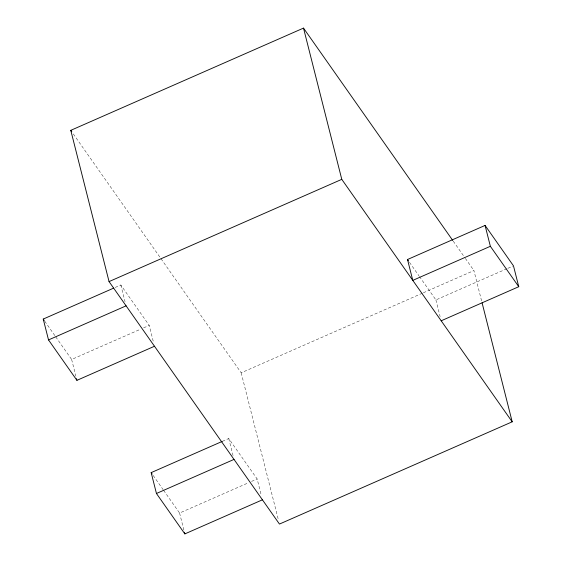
<?xml version="1.0" encoding="UTF-8"?>
<svg xmlns="http://www.w3.org/2000/svg" width="562" height="562" viewBox="0 0 562 562"><rect width="100%" height="100%" fill="white"/><g stroke="black" fill="none" stroke-linecap="round" stroke-linejoin="round"><path stroke-width="0.42" stroke-dasharray="2.81 2.11" d="M115.217 287.442L120.816 284.983L149.218 325.391L153.651 342.918M55.694 336.793L71.641 359.476L140.423 329.262M143.619 327.857L149.218 325.391M73.299 133.932L241.189 372.81L422.561 293.132M423.362 292.781L473.921 270.568L481.655 301.155M419.463 276.532L435.908 299.925L507.086 268.657M507.879 268.306L512.684 266.198M222.348 441.353L228.741 438.543L257.143 478.957L261.365 495.642M163.626 490.352L179.573 513.036L248.348 482.821M251.544 481.416L257.143 478.957M453.246 241.154L464.844 257.656M465.343 258.372L473.921 270.568M409.494 262.356L418.964 275.823M44.735 321.19L55.195 336.083M153.159 475.466L163.128 489.642M435.908 299.925L440.13 316.617M241.189 372.81L278.604 520.665M228.741 438.543L233.392 456.906M179.573 513.036L184.217 531.399M120.816 284.983L125.038 301.675M71.641 359.476L75.863 376.168"/><path stroke-width="0.84" d="M482.091 302.855L512.193 421.816L279.462 524.065L109.056 281.597L70.784 130.349L303.508 28.1L452.74 240.438M109.056 281.597L341.78 179.348L512.193 421.816M154.494 346.255L76.924 380.341L48.522 339.926L43.239 319.068L113.615 288.144M48.522 339.926L126.092 305.847M518.761 286.704L490.359 246.297L412.782 280.382L407.506 259.518L485.076 225.432L513.478 265.847L518.761 286.704L441.184 320.79M262.426 499.815L184.849 533.9L156.447 493.492L151.171 472.628L222.348 441.353M156.447 493.492L234.024 459.407M407.506 259.518L408.504 260.937M70.784 130.349L71.788 131.782M43.239 319.068L44.236 320.481M151.171 472.628L152.161 474.047M485.076 225.432L490.359 246.297M303.508 28.1L341.78 179.348M184.427 532.228L184.849 533.9M76.502 378.669L76.924 380.341"/></g></svg>
